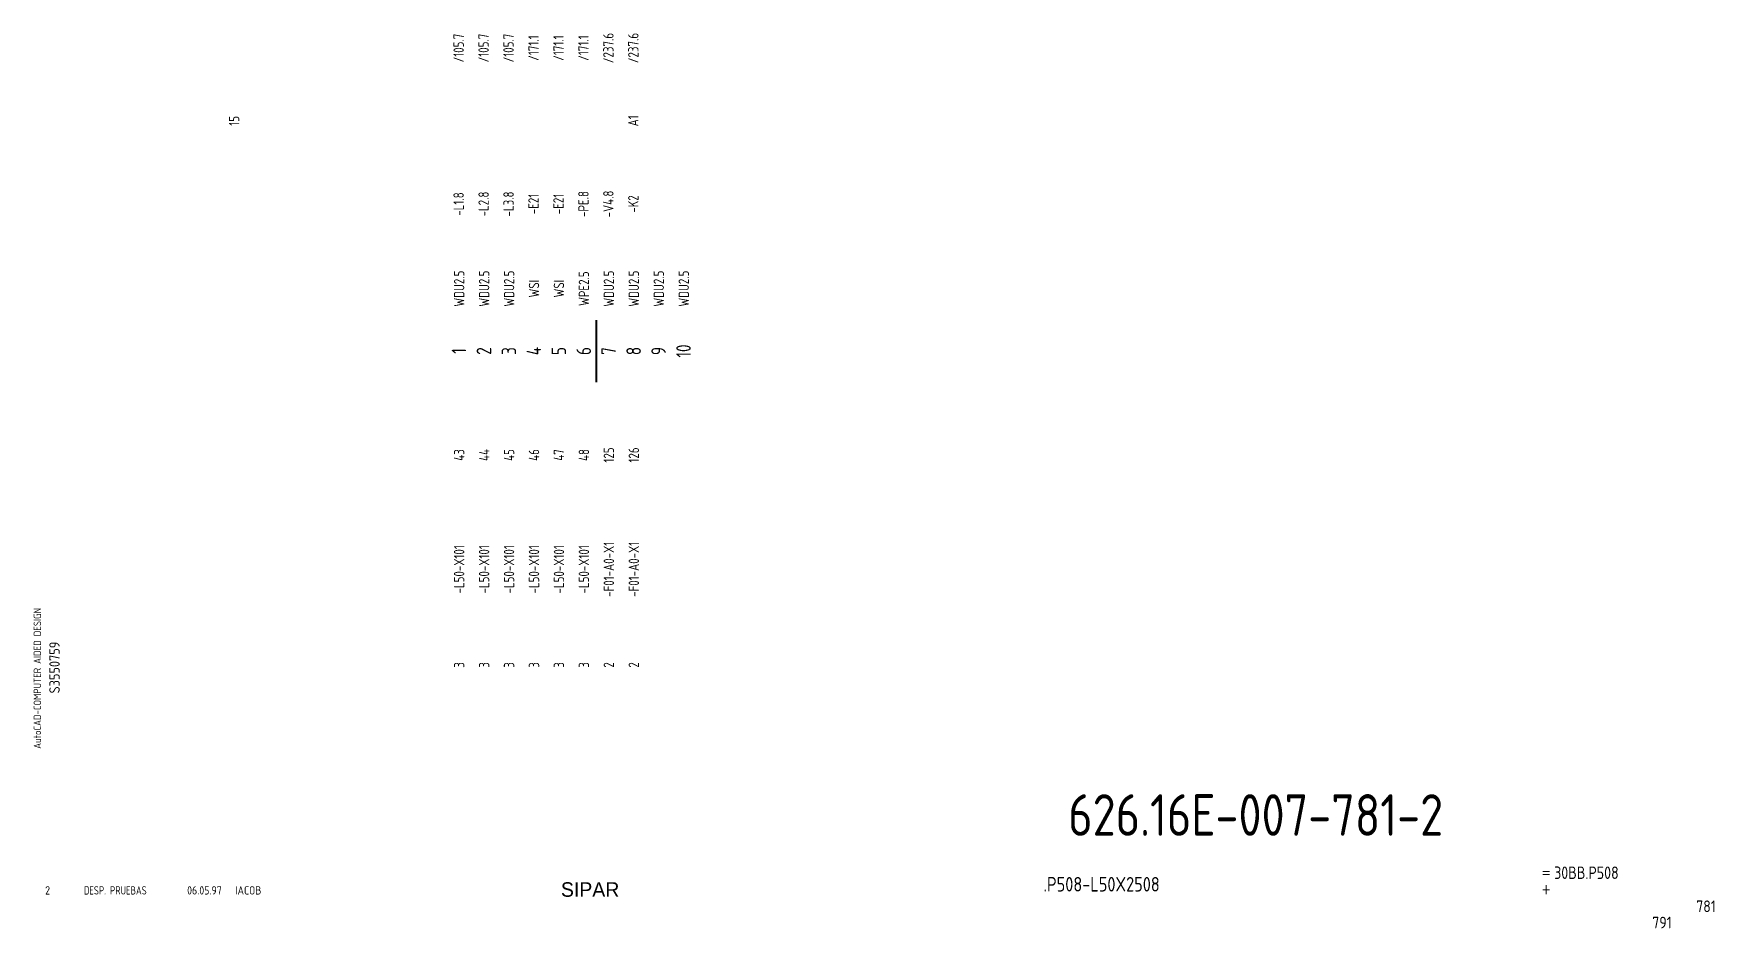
# Model space of a CAD drawing. Extents: x 10 to 414, y 6 to 221.
import ezdxf
from ezdxf.enums import TextEntityAlignment as Align

# ---------------------------------------------------------------- set-up
doc = ezdxf.new("R2010")
doc.units = 0
doc.header["$LTSCALE"] = 5
doc.header["$MEASUREMENT"] = 0
doc.layers.get('0').update_dxf_attribs({"linetype": 'CONTINUOUS'})
doc.layers.add('3', color=3, linetype='CONTINUOUS')
doc.layers.add('CART', color=7, linetype='CONTINUOUS')
doc.styles.add('DIN', font='DIN.shx', dxfattribs={"width": 0.85})
doc.styles.add('N', font='ROMANS', dxfattribs={"width": 0.85, "height": 3})
doc.styles.add('X', font='UNIV.SHX', dxfattribs={"height": 3.5})

# ---------------------------------------------------------------- blocks, each defined once
blk = doc.blocks.new('SEP')
at = {"linetype": 'Continuous', "const_width": 0.5}
blk.add_lwpolyline([(0, 0), (15, 0)], dxfattribs=at)
blk = doc.blocks.new('REV2')
at = {"color": 3, "style": 'DIN'}
for s, width, p in [('2', 0.9, (12.45, 13.79)), ('DESP. PRUEBAS', 0.8, (21.76, 13.79)), ('06.05.97', 0.9, (46.59, 13.79)), ('IACOB', 0.9, (58.16, 13.79))]:
    blk.add_text(s, height=2, dxfattribs=dict(at, width=width)).set_placement(p)

msp = doc.modelspace()

# ---------------------------------------------------------------- block references
at = {"linetype": 'Continuous', "rotation": 90}
msp.add_blockref('SEP', (145, 137), dxfattribs=at)
at = {"linetype": 'Continuous'}
msp.add_blockref('REV2', (0, 0), dxfattribs=at)

# ---------------------------------------------------------------- texts
at = {"style": 'DIN', "width": 0.8}
for s, p in [('/105.7', (111.88, 217.36)), ('/105.7', (117.88, 217.36)), ('/105.7', (123.88, 217.36)), ('/171.1', (129.88, 217.36)), ('/171.1', (135.88, 217.36)), ('/171.1', (141.88, 217.36)), ('/237.6', (147.88, 217.36)), ('/237.6', (153.88, 217.36)), ('15', (57.88, 199.86)), ('15', (57.88, 199.86)), ('A1', (153.88, 199.86)), ('-L1.8', (111.88, 179.86)), ('-L2.8', (117.88, 179.86)), ('-L3.8', (123.88, 179.86)), ('-E21', (129.88, 179.86)), ('-E21', (135.88, 179.86)), ('-PE.8', (141.88, 179.86)), ('-V4.8', (147.88, 179.86)), ('-K2', (153.88, 179.86)), ('WDU2.5', (112, 159.5)), ('WDU2.5', (118, 159.5)), ('WDU2.5', (124, 159.5)), ('WPE2.5', (142, 159.5)), ('WDU2.5', (148, 159.5)), ('WDU2.5', (154, 159.5)), ('WDU2.5', (160, 159.5)), ('WDU2.5', (166, 159.5)), ('WSI', (130, 159.5)), ('WSI', (136, 159.5)), ('43', (112, 119.5)), ('44', (118, 119.5)), ('45', (124, 119.5)), ('46', (130, 119.5)), ('47', (136, 119.5)), ('48', (142, 119.5)), ('125', (148, 119.5)), ('126', (154, 119.5)), ('-L50-X101', (112, 92)), ('-L50-X101', (118, 92)), ('-L50-X101', (124, 92)), ('-L50-X101', (130, 92)), ('-L50-X101', (136, 92)), ('-L50-X101', (142, 92)), ('-F01-A0-X1', (148, 92)), ('-F01-A0-X1', (154, 92)), ('3', (112, 69)), ('3', (118, 69)), ('3', (124, 69)), ('3', (130, 69)), ('3', (136, 69)), ('3', (142, 69)), ('2', (148, 69)), ('2', (154, 69))]:
    msp.add_text(s, height=2.5, rotation=90, dxfattribs=at).set_placement(p, align=Align.MIDDLE)
at = {"color": 6, "style": 'DIN', "width": 0.8}
for s, p in [('10', (165.96, 144.5)), ('1', (111.96, 144.5)), ('2', (117.96, 144.5)), ('3', (123.96, 144.5)), ('4', (129.96, 144.5)), ('5', (135.96, 144.5)), ('6', (141.96, 144.5)), ('7', (147.96, 144.5)), ('8', (153.96, 144.5)), ('9', (159.96, 144.5))]:
    msp.add_text(s, height=3.5, rotation=90, dxfattribs=at).set_placement(p, align=Align.MIDDLE)
at = {"color": 2, "insert": (258.47, 37.92), "char_height": 10, "width": 111.0411, "attachment_point": 1, "style": 'DIN'}
msp.add_mtext('626.16E-007-781-2', dxfattribs=at)
at = {"layer": '3', "color": 2, "style": 'DIN', "width": 0.85}
msp.add_text('.P508-L50X2508', height=3.5, dxfattribs=at).set_placement((266.5, 14.51), align=Align.CENTER)
at = {"layer": 'CART', "color": 1, "style": 'DIN', "width": 0.9}
msp.add_text('AutoCAD-COMPUTER AIDED DESIGN', height=1.8, rotation=90, dxfattribs=at).set_placement((11.47, 48.84))
at = {"layer": 'CART', "color": 3, "style": 'N', "width": 0.85}
for s, p in [('=', (372.24, 17.91)), ('+', (372.24, 13.87))]:
    msp.add_text(s, height=2.5, dxfattribs=at).set_placement(p)
at = {"layer": 'CART', "color": 3, "style": 'DIN', "width": 0.9, "flags": 1}
msp.add_attdef('S3550759', text='', height=2.5, rotation=90, dxfattribs=at).set_placement((15.95, 68.38), align=Align.CENTER)
at = {"layer": 'CART', "color": 3, "style": 'DIN', "width": 0.85}
msp.add_attdef('30BB.P508', text='', height=3, dxfattribs=at).set_placement((375.33, 16.63), align=Align.BOTTOM_LEFT)
at = {"layer": 'CART', "color": 6, "style": 'X', "flags": 1}
msp.add_attdef('SIPAR', text='', height=3.5, dxfattribs=at).set_placement((143.5, 15), align=Align.MIDDLE)
at = {"layer": 'CART', "color": 2, "style": 'DIN', "width": 0.9, "flags": 1}
msp.add_attdef('781', text='', height=2.8, dxfattribs=at).set_placement((414.2, 9.56), align=Align.RIGHT)
at = {"layer": 'CART', "color": 7, "style": 'DIN', "width": 0.9, "flags": 1}
msp.add_attdef('791', (398.93, 5.65), '', height=2.8, dxfattribs=at)

doc.saveas('drawing.dxf')
